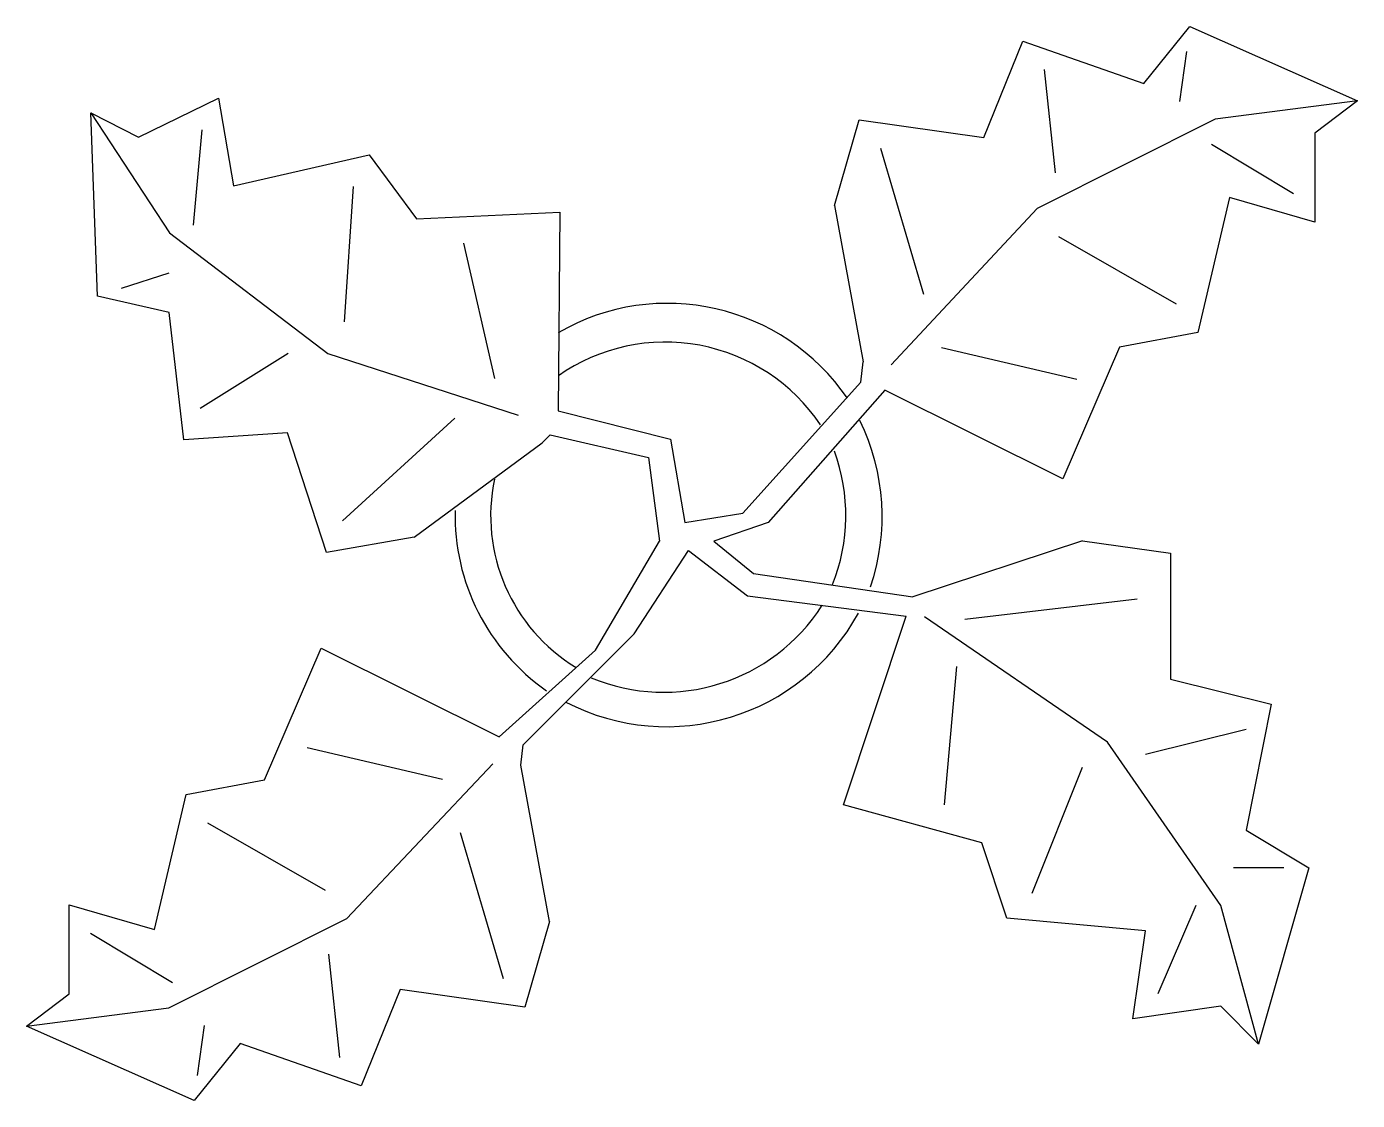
# Model space of a CAD drawing. Header units: millimetres. Extents: x 256.111 to 256.859, y 2611.315 to 2611.918.
import ezdxf

# ---------------------------------------------------------------- set-up
doc = ezdxf.new("R2010")
doc.units = ezdxf.units.MM
doc.header["$LTSCALE"] = 10
doc.layers.add('Vegetais', color=94, linetype='Continuous')

msp = doc.modelspace()

# ---------------------------------------------------------------- linework, layer by layer
at = {"layer": 'Vegetais'}
for p, q in [((256.73892, 2611.88603), (256.76485, 2611.91809)), ((256.76485, 2611.91809), (256.85894, 2611.8763)), ((256.64899, 2611.85583), (256.67087, 2611.90988)), ((256.67087, 2611.90988), (256.73892, 2611.88603)), ((256.76288, 2611.90409), (256.75894, 2611.87608)), ((256.6829, 2611.8939), (256.68903, 2611.83592)), ((256.17397, 2611.85594), (256.21886, 2611.87796)), ((256.21886, 2611.87796), (256.22743, 2611.8287)), ((256.85894, 2611.8763), (256.77897, 2611.86612)), ((256.85894, 2611.8763), (256.83498, 2611.85825)), ((256.14724, 2611.86956), (256.19145, 2611.80214)), ((256.14724, 2611.86956), (256.17397, 2611.85594)), ((256.15093, 2611.76667), (256.14724, 2611.86956)), ((256.56508, 2611.81764), (256.57897, 2611.86567)), ((256.57897, 2611.86567), (256.64899, 2611.85583)), ((256.77897, 2611.86612), (256.67908, 2611.8159)), ((256.2049, 2611.80651), (256.20978, 2611.86014)), ((256.83498, 2611.85825), (256.8351, 2611.80825)), ((256.591, 2611.8497), (256.61519, 2611.76775)), ((256.777, 2611.85212), (256.82306, 2611.82422)), ((256.22743, 2611.8287), (256.30359, 2611.84601)), ((256.30359, 2611.84601), (256.33015, 2611.81003)), ((256.29451, 2611.82819), (256.28946, 2611.7522)), ((256.78707, 2611.82214), (256.76924, 2611.7461)), ((256.8351, 2611.80825), (256.78707, 2611.82214)), ((256.33015, 2611.81003), (256.41068, 2611.81389)), ((256.41068, 2611.81389), (256.40983, 2611.70209)), ((256.56508, 2611.81764), (256.58128, 2611.72967)), ((256.67908, 2611.8159), (256.59694, 2611.72807)), ((256.19145, 2611.80214), (256.28038, 2611.73438)), ((256.7572, 2611.76207), (256.69112, 2611.79992)), ((256.37419, 2611.72025), (256.35688, 2611.79641)), ((256.16438, 2611.77104), (256.19128, 2611.77978)), ((256.19111, 2611.75742), (256.15093, 2611.76667)), ((256.19951, 2611.6858), (256.19111, 2611.75742)), ((256.76924, 2611.7461), (256.72526, 2611.738)), ((256.62526, 2611.73777), (256.7013, 2611.71995)), ((256.72526, 2611.738), (256.69343, 2611.66393)), ((256.20859, 2611.70362), (256.25802, 2611.73455)), ((256.28038, 2611.73438), (256.38741, 2611.69979)), ((256.57994, 2611.7183), (256.58128, 2611.72967)), ((256.69343, 2611.66393), (256.59331, 2611.7137)), ((256.28861, 2611.6404), (256.35166, 2611.69806)), ((256.25768, 2611.68983), (256.19951, 2611.6858)), ((256.27953, 2611.62258), (256.25768, 2611.68983)), ((256.40075, 2611.68427), (256.40523, 2611.68872)), ((256.32879, 2611.63115), (256.40075, 2611.68427)), ((256.32879, 2611.63115), (256.27953, 2611.62258)), ((256.70446, 2611.62919), (256.60915, 2611.59766)), ((256.70446, 2611.62919), (256.75396, 2611.62212)), ((256.75396, 2611.62212), (256.75396, 2611.5514)), ((256.63834, 2611.58511), (256.73519, 2611.5966)), ((256.57011, 2611.48069), (256.60546, 2611.58676)), ((256.7186, 2611.51605), (256.61563, 2611.58647)), ((256.24477, 2611.49475), (256.27661, 2611.56883)), ((256.27661, 2611.56883), (256.37672, 2611.51905)), ((256.63375, 2611.55848), (256.62668, 2611.48069)), ((256.75396, 2611.5514), (256.81052, 2611.53726)), ((256.81052, 2611.53726), (256.79638, 2611.46655)), ((256.79638, 2611.52312), (256.73981, 2611.50898)), ((256.38876, 2611.50308), (256.39009, 2611.51445)), ((256.78224, 2611.42413), (256.7186, 2611.51605)), ((256.34477, 2611.49498), (256.26873, 2611.51281)), ((256.29095, 2611.41686), (256.37315, 2611.50377)), ((256.40496, 2611.41512), (256.38876, 2611.50308)), ((256.67617, 2611.4312), (256.70446, 2611.50191)), ((256.20079, 2611.48665), (256.24477, 2611.49475)), ((256.18297, 2611.41061), (256.20079, 2611.48665)), ((256.64789, 2611.45948), (256.57011, 2611.48069)), ((256.21283, 2611.47068), (256.27892, 2611.43283)), ((256.37903, 2611.38306), (256.35484, 2611.465)), ((256.79638, 2611.46655), (256.83174, 2611.44534)), ((256.66203, 2611.41705), (256.64789, 2611.45948)), ((256.8176, 2611.44534), (256.78931, 2611.44534)), ((256.83174, 2611.44534), (256.80345, 2611.34634)), ((256.13493, 2611.4245), (256.18297, 2611.41061)), ((256.13505, 2611.3745), (256.13493, 2611.4245)), ((256.7681, 2611.42413), (256.74689, 2611.37463)), ((256.80345, 2611.34634), (256.78224, 2611.42413)), ((256.19107, 2611.36663), (256.29095, 2611.41686)), ((256.73981, 2611.40998), (256.66203, 2611.41705)), ((256.19303, 2611.38064), (256.14697, 2611.40853)), ((256.40496, 2611.41512), (256.39106, 2611.36709)), ((256.73274, 2611.36049), (256.73981, 2611.40998)), ((256.28713, 2611.33885), (256.281, 2611.39684)), ((256.11109, 2611.35645), (256.13505, 2611.3745)), ((256.32104, 2611.37693), (256.29916, 2611.32288)), ((256.39106, 2611.36709), (256.32104, 2611.37693)), ((256.11109, 2611.35645), (256.19107, 2611.36663)), ((256.78224, 2611.36756), (256.73274, 2611.36049)), ((256.80345, 2611.34634), (256.78224, 2611.36756)), ((256.20518, 2611.31466), (256.11109, 2611.35645)), ((256.20715, 2611.32867), (256.21109, 2611.35668)), ((256.23111, 2611.34672), (256.20518, 2611.31466)), ((256.29916, 2611.32288), (256.23111, 2611.34672))]:
    msp.add_line(p, q, dxfattribs=at)
at = {"layer": 'Vegetais', "color": 34}
for p, q in [((256.51353, 2611.64461), (256.57994, 2611.7183)), ((256.59331, 2611.7137), (256.52777, 2611.63939)), ((256.40983, 2611.70209), (256.47284, 2611.68634)), ((256.40523, 2611.68872), (256.46064, 2611.67591)), ((256.47284, 2611.68634), (256.48098, 2611.63939)), ((256.46064, 2611.67591), (256.46674, 2611.62896)), ((256.46064, 2611.67591), (256.46064, 2611.67591)), ((256.48098, 2611.63939), (256.51353, 2611.64461)), ((256.52777, 2611.63939), (256.49725, 2611.62896)), ((256.43087, 2611.56772), (256.46674, 2611.62896)), ((256.49725, 2611.62896), (256.51963, 2611.6107)), ((256.4525, 2611.5768), (256.48301, 2611.62374)), ((256.48301, 2611.62374), (256.51614, 2611.59818)), ((256.51963, 2611.6107), (256.60915, 2611.59766)), ((256.51614, 2611.59818), (256.60546, 2611.58676)), ((256.39009, 2611.51445), (256.4525, 2611.5768)), ((256.43087, 2611.56772), (256.37672, 2611.51905))]:
    msp.add_line(p, q, dxfattribs=at)
at = {"layer": 'Vegetais', "color": 2}
for centre, radius, start, end in [((256.47125, 2611.64001), 0.12255, 34.37569, 120.1028), ((256.47005, 2611.63586), 0.10492, 33.82192, 124.9414), ((256.46929, 2611.64274), 0.12258, 341.2017, 26.09184), ((256.46592, 2611.64338), 0.10555, 338.4094, 20.03007), ((256.47186, 2611.64334), 0.1, 168.1647, 238.6725), ((256.47186, 2611.64334), 0.12, 178.6147, 235.1169), ((256.47078, 2611.64766), 0.12298, 242.5812, 331.2714), ((256.46904, 2611.64978), 0.10577, 247.3711, 327.472)]:
    msp.add_arc(centre, radius, start, end, dxfattribs=at)

doc.saveas('drawing.dxf')
